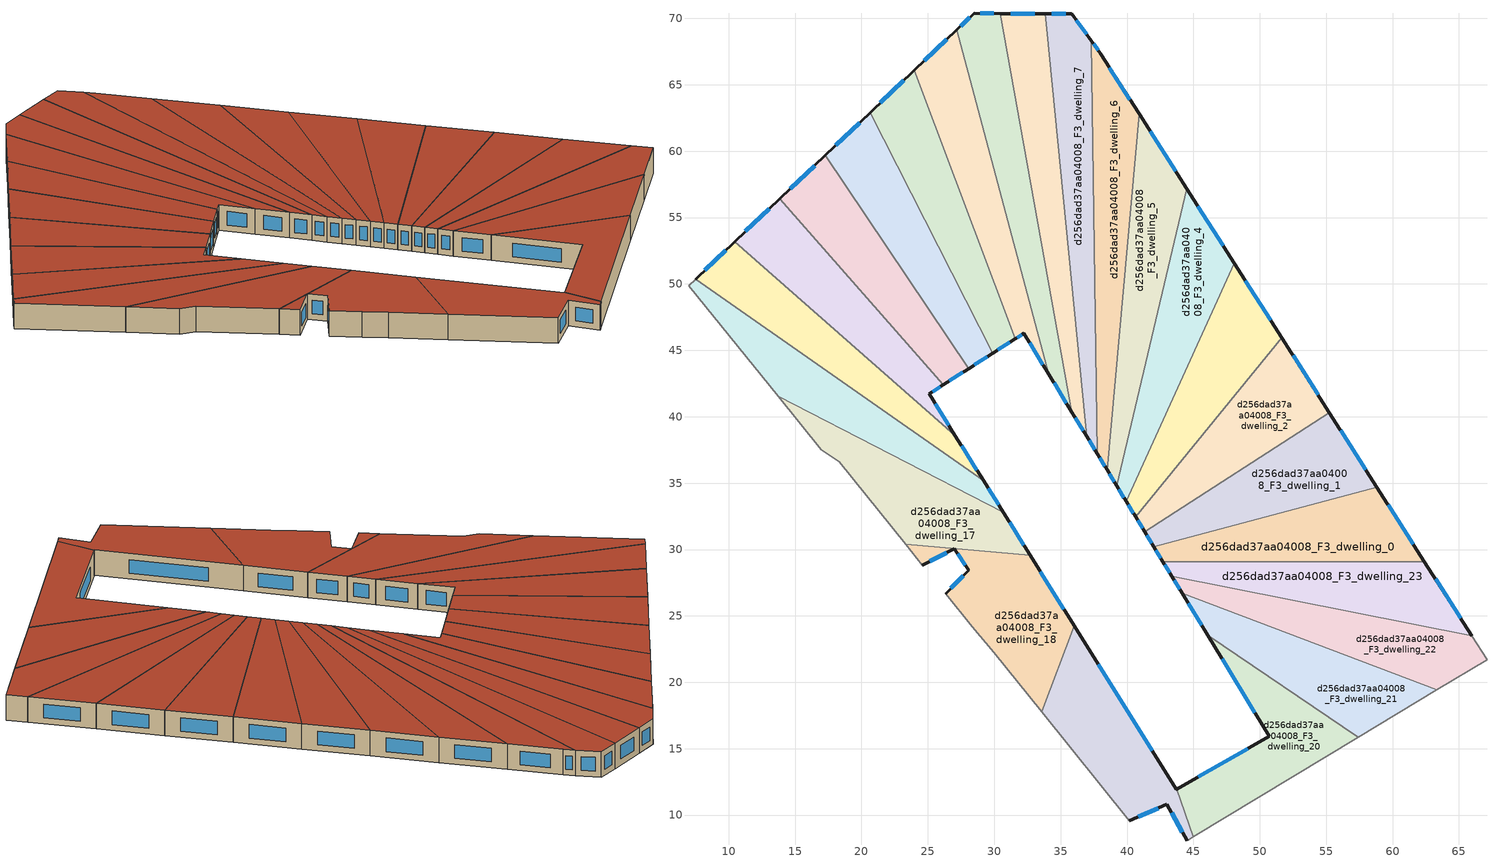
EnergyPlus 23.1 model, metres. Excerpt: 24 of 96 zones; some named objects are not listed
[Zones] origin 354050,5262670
d256dad37aa04008_F3_dwelling_0
 floor to d256dad37aa04008_F2_dwelling_0 (EU_floor_Construction): 58.82,34.71 62.4,29.1 42.7,29.1 42.02,30.21 z9
 wall outside (EU_wall_Construction): 42.02,30.21 42.7,29.1 / 62.4,29.1 58.82,34.71 z9:12
 wall to d256dad37aa04008_F3_dwelling_1 (EU_wall_Construction): 58.82,34.71 42.02,30.21 z9:12
 wall to d256dad37aa04008_F3_dwelling_23 (EU_wall_Construction): 42.7,29.1 62.4,29.1 z9:12
 window (EU_Window_Construction): 42.18,29.95 42.54,29.36 / 61.56,30.42 59.66,33.39 z9.7:11.3
 roof outside (EU_roof_Construction): 62.4,29.1 58.82,34.71 42.02,30.21 42.7,29.1 z12
d256dad37aa04008_F3_dwelling_1
 floor to d256dad37aa04008_F2_dwelling_1 (EU_floor_Construction): 55.24,40.32 58.82,34.71 42.02,30.21 41.33,31.34 z9
 wall outside (EU_wall_Construction): 41.34,31.34 42.02,30.21 / 58.82,34.71 55.24,40.32 z9:12
 wall to d256dad37aa04008_F3_dwelling_2 (EU_wall_Construction): 55.24,40.32 41.33,31.34 z9:12
 window (EU_Window_Construction): 41.5,31.07 41.86,30.47 / 57.98,36.03 56.08,39 z9.7:11.3
 roof outside (EU_roof_Construction): 58.82,34.71 55.24,40.32 41.34,31.34 42.02,30.21 z12
d256dad37aa04008_F3_dwelling_10
 floor to d256dad37aa04008_F2_dwelling_10 (EU_floor_Construction): 27.18,69.14 34.1,43.21 32.23,46.29 31.57,45.86 23.98,66.08 z9
 wall outside (EU_wall_Construction): 31.57,45.86 32.23,46.29 34.1,43.21 / 27.18,69.14 23.98,66.08 z9:12
 wall to d256dad37aa04008_F3_dwelling_11 (EU_wall_Construction): 23.98,66.08 31.57,45.86 z9:12
 wall to d256dad37aa04008_F3_dwelling_9 (EU_wall_Construction): 34.1,43.21 27.18,69.14 z9:12
 window (EU_Window_Construction): 32.67,45.56 33.66,43.94 / 31.73,45.96 32.08,46.19 / 26.43,68.42 24.73,66.8 z9.7:11.3
 roof outside (EU_roof_Construction): 34.1,43.21 27.18,69.14 23.98,66.08 31.57,45.86 32.23,46.29 z12
d256dad37aa04008_F3_dwelling_11
 floor to d256dad37aa04008_F2_dwelling_11 (EU_floor_Construction): 23.98,66.08 31.57,45.86 29.88,44.78 20.65,62.91 z9
 wall outside (EU_wall_Construction): 29.88,44.78 31.57,45.86 / 23.98,66.08 20.65,62.91 z9:12
 wall to d256dad37aa04008_F3_dwelling_12 (EU_wall_Construction): 20.65,62.91 29.88,44.78 z9:12
 window (EU_Window_Construction): 30.28,45.04 31.18,45.61 / 23.2,65.34 21.43,63.65 z9.7:11.3
 roof outside (EU_roof_Construction): 31.57,45.86 23.98,66.08 20.65,62.91 29.88,44.78 z12
d256dad37aa04008_F3_dwelling_12
 floor to d256dad37aa04008_F2_dwelling_12 (EU_floor_Construction): 20.65,62.91 29.88,44.78 28.08,43.63 17.27,59.68 z9
 wall outside (EU_wall_Construction): 28.08,43.63 29.88,44.78 / 20.65,62.91 17.27,59.68 z9:12
 wall to d256dad37aa04008_F3_dwelling_13 (EU_wall_Construction): 17.27,59.68 28.08,43.63 z9:12
 window (EU_Window_Construction): 28.5,43.9 29.46,44.51 / 19.85,62.15 18.06,60.44 z9.7:11.3
 roof outside (EU_roof_Construction): 29.88,44.78 20.65,62.91 17.27,59.68 28.08,43.63 z12
d256dad37aa04008_F3_dwelling_13
 floor to d256dad37aa04008_F2_dwelling_13 (EU_floor_Construction): 17.27,59.68 28.08,43.63 26.17,42.41 13.84,56.42 z9
 wall outside (EU_wall_Construction): 26.17,42.41 28.08,43.63 / 17.27,59.68 13.84,56.42 z9:12
 wall to d256dad37aa04008_F3_dwelling_14 (EU_wall_Construction): 13.84,56.42 26.17,42.41 z9:12
 window (EU_Window_Construction): 26.62,42.69 27.63,43.34 / 16.47,58.92 14.65,57.19 z9.7:11.3
 roof outside (EU_roof_Construction): 28.08,43.63 17.27,59.68 13.84,56.42 26.17,42.41 z12
d256dad37aa04008_F3_dwelling_14
 floor to d256dad37aa04008_F2_dwelling_14 (EU_floor_Construction): 13.84,56.42 26.17,42.41 25.1,41.73 27.04,38.62 10.47,53.2 z9
 wall outside (EU_wall_Construction): 27.04,38.62 25.1,41.73 26.17,42.41 / 13.84,56.42 10.47,53.2 z9:12
 wall to d256dad37aa04008_F3_dwelling_15 (EU_wall_Construction): 10.47,53.2 27.04,38.62 z9:12
 window (EU_Window_Construction): 25.35,41.89 25.92,42.25 / 26.59,39.35 25.56,41 / 13.05,55.66 11.26,53.95 z9.7:11.3
 roof outside (EU_roof_Construction): 27.04,38.62 25.1,41.73 26.17,42.41 13.84,56.42 10.47,53.2 z12
d256dad37aa04008_F3_dwelling_15
 floor to d256dad37aa04008_F2_dwelling_15 (EU_floor_Construction): 27.04,38.62 29.2,35.17 7.5,50.37 10.47,53.2 z9
 wall outside (EU_wall_Construction): 29.2,35.17 27.04,38.62 / 10.47,53.2 7.5,50.37 z9:12
 wall to d256dad37aa04008_F3_dwelling_16 (EU_wall_Construction): 7.5,50.37 29.2,35.17 z9:12
 window (EU_Window_Construction): 28.69,35.98 27.55,37.81 / 9.77,52.53 8.2,51.03 z9.7:11.3
 roof outside (EU_roof_Construction): 29.2,35.17 27.04,38.62 10.47,53.2 7.5,50.37 z12
d256dad37aa04008_F3_dwelling_16
 floor to d256dad37aa04008_F2_dwelling_16 (EU_floor_Construction): 29.2,35.17 30.68,32.8 13.72,41.54 6.97,49.86 7.5,50.37 z9
 wall outside (EU_wall_Construction): 30.68,32.8 29.2,35.17 z9:12
 wall adiabatic (EU_wall_Construction): 7.5,50.37 6.97,49.86 13.72,41.54 z9:12
 wall to d256dad37aa04008_F3_dwelling_17 (EU_wall_Construction): 13.72,41.54 30.68,32.8 z9:12
 window (EU_Window_Construction): 30.33,33.36 29.54,34.62 z9.7:11.3
 roof outside (EU_roof_Construction): 30.68,32.8 29.2,35.17 7.5,50.37 6.97,49.86 13.72,41.54 z12
d256dad37aa04008_F3_dwelling_17
 floor to d256dad37aa04008_F2_dwelling_17 (EU_floor_Construction): 30.68,32.8 32.7,29.56 23.32,30.4 18.31,36.62 16.98,37.51 13.72,41.54 z9
 wall outside (EU_wall_Construction): 32.7,29.56 30.68,32.8 z9:12
 wall adiabatic (EU_wall_Construction): 13.72,41.54 16.98,37.51 18.31,36.62 23.32,30.4 z9:12
 wall to d256dad37aa04008_F3_dwelling_18 (EU_wall_Construction): 23.32,30.4 32.7,29.56 z9:12
 window (EU_Window_Construction): 32.23,30.32 31.15,32.04 z9.7:11.3
 roof outside (EU_roof_Construction): 32.7,29.56 30.68,32.8 13.72,41.54 16.98,37.51 18.31,36.62 23.32,30.4 z12
d256dad37aa04008_F3_dwelling_18
 floor to d256dad37aa04008_F2_dwelling_18 (EU_floor_Construction): 32.7,29.56 36.02,24.24 33.57,17.79 29.97,22.27 28.33,24.18 26.33,26.66 28.07,28.43 26.99,30.05 24.58,28.83 23.32,30.4 z9
 wall outside (EU_wall_Construction): 24.59,28.83 26.99,30.05 28.07,28.43 26.33,26.66 / 36.02,24.24 32.7,29.56 z9:12
 wall adiabatic (EU_wall_Construction): 26.33,26.66 28.34,24.18 29.97,22.27 33.57,17.79 / 23.32,30.4 24.59,28.83 z9:12
 wall to d256dad37aa04008_F3_dwelling_19 (EU_wall_Construction): 33.57,17.79 36.02,24.24 z9:12
 window (EU_Window_Construction): 27.66,28.01 26.74,27.08 / 27.24,29.67 27.82,28.81 / 25.15,29.12 26.42,29.76 / 35.24,25.49 33.48,28.31 z9.7:11.3
 roof outside (EU_roof_Construction): 33.57,17.79 36.02,24.24 32.7,29.56 23.32,30.4 24.59,28.83 26.99,30.05 28.07,28.43 26.33,26.66 28.34,24.18 29.97,22.27 z12
d256dad37aa04008_F3_dwelling_19
 floor to d256dad37aa04008_F2_dwelling_19 (EU_floor_Construction): 36.02,24.24 43.71,11.94 43.74,11.96 44.97,8.35 44.53,8.08 43,10.82 40.18,9.59 33.57,17.79 z9
 wall outside (EU_wall_Construction): 40.18,9.59 43,10.82 44.53,8.08 / 43.74,11.96 43.71,11.94 36.02,24.24 z9:12
 wall adiabatic (EU_wall_Construction): 33.57,17.79 40.18,9.59 / 44.53,8.08 44.97,8.35 z9:12
 wall to d256dad37aa04008_F3_dwelling_20 (EU_wall_Construction): 44.97,8.35 43.74,11.96 z9:12
 window (EU_Window_Construction): 40.84,9.88 42.34,10.53 / 41.91,14.83 37.83,21.35 / 43.36,10.18 44.17,8.73 z9.7:11.3
 roof outside (EU_roof_Construction): 44.97,8.35 43.74,11.96 43.71,11.94 36.02,24.24 33.57,17.79 40.18,9.59 43,10.82 44.53,8.08 z12
d256dad37aa04008_F3_dwelling_2
 floor to d256dad37aa04008_F2_dwelling_2 (EU_floor_Construction): 51.66,45.94 55.24,40.32 41.33,31.34 40.64,32.48 z9
 wall outside (EU_wall_Construction): 40.64,32.48 41.34,31.34 / 55.24,40.32 51.66,45.94 z9:12
 wall to d256dad37aa04008_F3_dwelling_3 (EU_wall_Construction): 51.66,45.94 40.64,32.48 z9:12
 window (EU_Window_Construction): 40.8,32.21 41.17,31.6 / 54.4,41.64 52.5,44.62 z9.7:11.3
 roof outside (EU_roof_Construction): 55.24,40.32 51.66,45.94 40.64,32.48 41.34,31.34 z12
d256dad37aa04008_F3_dwelling_20
 floor to d256dad37aa04008_F2_dwelling_20 (EU_floor_Construction): 57.43,15.87 44.97,8.35 43.74,11.96 50.71,15.93 46.08,23.55 z9
 wall outside (EU_wall_Construction): 46.08,23.55 50.71,15.93 43.74,11.96 z9:12
 wall adiabatic (EU_wall_Construction): 44.97,8.35 57.43,15.87 z9:12
 wall to d256dad37aa04008_F3_dwelling_21 (EU_wall_Construction): 57.43,15.87 46.08,23.55 z9:12
 window (EU_Window_Construction): 49.08,15 45.38,12.89 / 47.16,21.76 49.62,17.72 z9.7:11.3
 roof outside (EU_roof_Construction): 57.43,15.87 46.08,23.55 50.71,15.93 43.74,11.96 44.97,8.35 z12
d256dad37aa04008_F3_dwelling_21
 floor to d256dad37aa04008_F2_dwelling_21 (EU_floor_Construction): 63.33,19.42 57.43,15.87 46.08,23.55 44.15,26.71 z9
 wall outside (EU_wall_Construction): 44.15,26.71 46.08,23.55 z9:12
 wall adiabatic (EU_wall_Construction): 57.43,15.87 63.33,19.42 z9:12
 wall to d256dad37aa04008_F3_dwelling_22 (EU_wall_Construction): 63.33,19.42 44.15,26.71 z9:12
 window (EU_Window_Construction): 44.6,25.97 45.62,24.29 z9.7:11.3
 roof outside (EU_roof_Construction): 63.33,19.42 44.15,26.71 46.08,23.55 57.43,15.87 z12
d256dad37aa04008_F3_dwelling_22
 floor to d256dad37aa04008_F2_dwelling_22 (EU_floor_Construction): 65.97,23.49 67.11,21.71 63.33,19.42 44.15,26.71 43.36,28 z9
 wall outside (EU_wall_Construction): 43.36,28 44.15,26.71 z9:12
 wall adiabatic (EU_wall_Construction): 63.33,19.42 67.11,21.71 65.97,23.49 z9:12
 wall to d256dad37aa04008_F3_dwelling_23 (EU_wall_Construction): 65.97,23.49 43.36,28 z9:12
 window (EU_Window_Construction): 43.55,27.7 43.97,27.01 z9.7:11.3
 roof outside (EU_roof_Construction): 67.11,21.71 65.97,23.49 43.36,28 44.15,26.71 63.33,19.42 z12
d256dad37aa04008_F3_dwelling_23
 floor to d256dad37aa04008_F2_dwelling_23 (EU_floor_Construction): 62.4,29.1 65.97,23.49 43.36,28 42.7,29.1 z9
 wall outside (EU_wall_Construction): 42.7,29.1 43.36,28 / 65.97,23.49 62.4,29.1 z9:12
 window (EU_Window_Construction): 42.85,28.84 43.21,28.26 / 65.13,24.81 63.24,27.78 z9.7:11.3
 roof outside (EU_roof_Construction): 65.97,23.49 62.4,29.1 42.7,29.1 43.36,28 z12
d256dad37aa04008_F3_dwelling_3
 floor to d256dad37aa04008_F2_dwelling_3 (EU_floor_Construction): 48.08,51.56 51.66,45.94 40.64,32.48 39.93,33.64 z9
 wall outside (EU_wall_Construction): 39.93,33.64 40.64,32.48 / 51.66,45.94 48.08,51.56 z9:12
 wall to d256dad37aa04008_F3_dwelling_4 (EU_wall_Construction): 48.08,51.56 39.93,33.64 z9:12
 window (EU_Window_Construction): 40.1,33.36 40.47,32.75 / 50.82,47.26 48.92,50.24 z9.7:11.3
 roof outside (EU_roof_Construction): 40.64,32.48 51.66,45.94 48.08,51.56 39.93,33.64 z12
d256dad37aa04008_F3_dwelling_4
 floor to d256dad37aa04008_F2_dwelling_4 (EU_floor_Construction): 44.49,57.18 48.08,51.56 39.93,33.64 39.22,34.81 z9
 wall outside (EU_wall_Construction): 39.22,34.81 39.93,33.64 / 48.08,51.56 44.49,57.18 z9:12
 wall to d256dad37aa04008_F3_dwelling_5 (EU_wall_Construction): 44.49,57.18 39.22,34.81 z9:12
 window (EU_Window_Construction): 39.39,34.54 39.77,33.91 / 47.24,52.88 45.33,55.86 z9.7:11.3
 roof outside (EU_roof_Construction): 39.93,33.64 48.08,51.56 44.49,57.18 39.22,34.81 z12
d256dad37aa04008_F3_dwelling_5
 floor to d256dad37aa04008_F2_dwelling_5 (EU_floor_Construction): 40.9,62.81 44.49,57.18 39.22,34.81 38.49,36 z9
 wall outside (EU_wall_Construction): 38.49,36 39.22,34.81 / 44.49,57.18 40.91,62.81 z9:12
 wall to d256dad37aa04008_F3_dwelling_6 (EU_wall_Construction): 40.91,62.81 38.49,36 z9:12
 window (EU_Window_Construction): 38.66,35.72 39.05,35.09 / 43.65,58.5 41.75,61.48 z9.7:11.3
 roof outside (EU_roof_Construction): 39.22,34.81 44.49,57.18 40.91,62.81 38.49,36 z12
d256dad37aa04008_F3_dwelling_6
 floor to d256dad37aa04008_F2_dwelling_6 (EU_floor_Construction): 37.99,67.37 40.9,62.81 38.49,36 37.76,37.21 37.31,68.31 z9
 wall outside (EU_wall_Construction): 37.76,37.21 38.49,36 / 40.91,62.81 37.99,67.37 37.32,68.31 z9:12
 wall to d256dad37aa04008_F3_dwelling_7 (EU_wall_Construction): 37.32,68.31 37.76,37.21 z9:12
 window (EU_Window_Construction): 37.93,36.93 38.32,36.29 / 37.84,67.59 37.47,68.09 / 40.22,63.88 38.68,66.3 z9.7:11.3
 roof outside (EU_roof_Construction): 38.49,36 40.91,62.81 37.99,67.37 37.32,68.31 37.76,37.21 z12
d256dad37aa04008_F3_dwelling_7
 floor to d256dad37aa04008_F2_dwelling_7 (EU_floor_Construction): 35.84,70.36 37.31,68.31 37.76,37.21 36.95,38.53 33.85,70.36 z9
 wall outside (EU_wall_Construction): 36.95,38.53 37.76,37.21 / 37.32,68.31 35.84,70.36 33.85,70.36 z9:12
 wall to d256dad37aa04008_F3_dwelling_8 (EU_wall_Construction): 33.85,70.36 36.95,38.53 z9:12
 window (EU_Window_Construction): 37.14,38.22 37.57,37.52 / 35.37,70.36 34.32,70.36 / 36.97,68.79 36.19,69.88 z9.7:11.3
 roof outside (EU_roof_Construction): 37.76,37.21 37.32,68.31 35.84,70.36 33.85,70.36 36.95,38.53 z12
d256dad37aa04008_F3_dwelling_8
 floor to d256dad37aa04008_F2_dwelling_8 (EU_floor_Construction): 33.85,70.36 36.95,38.53 35.84,40.35 30.44,70.37 z9
 wall outside (EU_wall_Construction): 35.84,40.35 36.95,38.53 / 33.85,70.36 30.44,70.37 z9:12
 wall to d256dad37aa04008_F3_dwelling_9 (EU_wall_Construction): 30.44,70.37 35.84,40.35 z9:12
 window (EU_Window_Construction): 36.1,39.93 36.69,38.96 / 33.05,70.37 31.24,70.37 z9.7:11.3
 roof outside (EU_roof_Construction): 36.95,38.53 33.85,70.36 30.44,70.37 35.84,40.35 z12
d256dad37aa04008_F3_dwelling_9
 floor to d256dad37aa04008_F2_dwelling_9 (EU_floor_Construction): 30.44,70.37 35.84,40.35 34.1,43.21 27.18,69.14 28.48,70.38 z9
 wall outside (EU_wall_Construction): 34.1,43.21 35.84,40.35 / 30.44,70.37 28.48,70.38 27.18,69.14 z9:12
 window (EU_Window_Construction): 34.51,42.54 35.43,41.03 / 28.17,70.09 27.48,69.43 / 29.98,70.37 28.94,70.37 z9.7:11.3
 roof outside (EU_roof_Construction): 35.84,40.35 30.44,70.37 28.48,70.38 27.18,69.14 34.1,43.21 z12
[Building]
EU S2 Campaign: North Axis=0; Terrain=City; Solar Distribution=FullExterior
[Site:Location]
Budapest.Ferenc.Liszt.Intl.AP: Latitude=47.437; Longitude=19.256; Time Zone=1; Elevation=185
[SizingPeriod:WeatherFileDays]
AnnualSizingPeriod: Begin Month=1; Begin Day of Month=1; End Month=12; End Day of Month=31; Day of Week for Start Day=Monday; Use Weather File Daylight Saving Period=No; Use Weather File Rain and Snow Indicators=No
[MATERIAL]
EU_InternalMass_Material: Roughness=MediumRough; Thickness=0.1; Conductivity=1; Density=1800; Specific Heat=900; Thermal Absorptance=0.9; Solar Absorptance=0.7; Visible Absorptance=0.7
[MATERIAL:NOMASS] Roughness=MediumRough; Thermal Absorptance=0.9; Solar Absorptance=0.7; Visible Absorptance=0.7
Name | Thermal Resistance
EU_wall_NoMass | 0.832559
EU_roof_NoMass | 1.39638
EU_floor_NoMass | 0.872794
[WINDOWMATERIAL:SIMPLEGLAZINGSYSTEM]
EU_Window_SimpleGlazing: UFactor=2.79869; Solar Heat Gain Coefficient=0.75; Visible Transmittance=0.75
[CONSTRUCTION]
EU_wall_Construction: EU_wall_NoMass
EU_roof_Construction: EU_roof_NoMass
EU_floor_Construction: EU_floor_NoMass
EU_Window_Construction: EU_Window_SimpleGlazing
EU_InternalMass_Construction: EU_InternalMass_Material
[ZONE] Type=1; Multiplier=1; Ceiling Height=autocalculate; Floor Area=autocalculate; Part of Total Floor Area=Yes
Name | Volume
d256dad37aa04008_F3_dwelling_0 | 198.352
d256dad37aa04008_F3_dwelling_1 | 198.356
d256dad37aa04008_F3_dwelling_10 | 198.372
d256dad37aa04008_F3_dwelling_11 | 198.342
d256dad37aa04008_F3_dwelling_12 | 198.376
d256dad37aa04008_F3_dwelling_13; d256dad37aa04008_F3_dwelling_15; d256dad37aa04008_F3_dwelling_23 | 198.353
d256dad37aa04008_F3_dwelling_14 | 198.405
d256dad37aa04008_F3_dwelling_16 | 198.335
d256dad37aa04008_F3_dwelling_17; d256dad37aa04008_F3_dwelling_3 | 198.366
d256dad37aa04008_F3_dwelling_18 | 198.364
d256dad37aa04008_F3_dwelling_19 | 198.357
d256dad37aa04008_F3_dwelling_2; d256dad37aa04008_F3_dwelling_5 | 198.369
d256dad37aa04008_F3_dwelling_20 | 198.37
d256dad37aa04008_F3_dwelling_21 | 198.354
d256dad37aa04008_F3_dwelling_22 | 198.404
d256dad37aa04008_F3_dwelling_4 | 198.349
d256dad37aa04008_F3_dwelling_6 | 198.378
d256dad37aa04008_F3_dwelling_7 | 198.339
d256dad37aa04008_F3_dwelling_8 | 198.419
d256dad37aa04008_F3_dwelling_9 | 198.334
[INTERNALMASS] Construction=EU_InternalMass_Construction
Name | Zone or ZoneList | Surface Area
d256dad37aa04008_F3_dwelling_0_EU_InternalMass | d256dad37aa04008_F3_dwelling_0 | 66.1172
d256dad37aa04008_F3_dwelling_1_EU_InternalMass | d256dad37aa04008_F3_dwelling_1 | 66.1186
d256dad37aa04008_F3_dwelling_2_EU_InternalMass | d256dad37aa04008_F3_dwelling_2 | 66.1231
d256dad37aa04008_F3_dwelling_3_EU_InternalMass | d256dad37aa04008_F3_dwelling_3 | 66.122
d256dad37aa04008_F3_dwelling_4_EU_InternalMass | d256dad37aa04008_F3_dwelling_4 | 66.1163
d256dad37aa04008_F3_dwelling_5_EU_InternalMass | d256dad37aa04008_F3_dwelling_5 | 66.123
d256dad37aa04008_F3_dwelling_6_EU_InternalMass | d256dad37aa04008_F3_dwelling_6 | 66.1259
d256dad37aa04008_F3_dwelling_7_EU_InternalMass | d256dad37aa04008_F3_dwelling_7 | 66.1132
d256dad37aa04008_F3_dwelling_8_EU_InternalMass | d256dad37aa04008_F3_dwelling_8 | 66.1396
d256dad37aa04008_F3_dwelling_9_EU_InternalMass | d256dad37aa04008_F3_dwelling_9 | 66.1112
d256dad37aa04008_F3_dwelling_10_EU_InternalMass | d256dad37aa04008_F3_dwelling_10 | 66.1244
d256dad37aa04008_F3_dwelling_11_EU_InternalMass | d256dad37aa04008_F3_dwelling_11 | 66.1141
d256dad37aa04008_F3_dwelling_12_EU_InternalMass | d256dad37aa04008_F3_dwelling_12 | 66.1254
d256dad37aa04008_F3_dwelling_13_EU_InternalMass | d256dad37aa04008_F3_dwelling_13 | 66.1176
d256dad37aa04008_F3_dwelling_14_EU_InternalMass | d256dad37aa04008_F3_dwelling_14 | 66.1348
d256dad37aa04008_F3_dwelling_15_EU_InternalMass | d256dad37aa04008_F3_dwelling_15 | 66.1178
d256dad37aa04008_F3_dwelling_16_EU_InternalMass | d256dad37aa04008_F3_dwelling_16 | 66.1119
d256dad37aa04008_F3_dwelling_17_EU_InternalMass | d256dad37aa04008_F3_dwelling_17 | 66.1222
d256dad37aa04008_F3_dwelling_18_EU_InternalMass | d256dad37aa04008_F3_dwelling_18 | 66.1216
d256dad37aa04008_F3_dwelling_19_EU_InternalMass | d256dad37aa04008_F3_dwelling_19 | 66.1191
d256dad37aa04008_F3_dwelling_20_EU_InternalMass | d256dad37aa04008_F3_dwelling_20 | 66.1233
d256dad37aa04008_F3_dwelling_21_EU_InternalMass | d256dad37aa04008_F3_dwelling_21 | 66.1181
d256dad37aa04008_F3_dwelling_22_EU_InternalMass | d256dad37aa04008_F3_dwelling_22 | 66.1344
d256dad37aa04008_F3_dwelling_23_EU_InternalMass | d256dad37aa04008_F3_dwelling_23 | 66.1176
[OTHEREQUIPMENT] Fuel Type=Electricity; Design Level Calculation Method=Watts/Area; Power per Zone Floor Area=1; Fraction Latent=0; Fraction Radiant=0; Fraction Lost=0; Carbon Dioxide Generation Rate=0; EndUse Subcategory=EU_Step8_InternalGains
Name | Zone or ZoneList or Space or SpaceList | Schedule
EU_Step8_InternalGain_d256dad37aa04008_F3_dwelling_0_f000 | d256dad37aa04008_F3_dwelling_0 | EU_Step8_GainSchedule_d256dad37aa04008_F3_dwelling_0_f000
EU_Step8_InternalGain_d256dad37aa04008_F3_dwelling_1_f000 | d256dad37aa04008_F3_dwelling_1 | EU_Step8_GainSchedule_d256dad37aa04008_F3_dwelling_1_f000
EU_Step8_InternalGain_d256dad37aa04008_F3_dwelling_2_f000 | d256dad37aa04008_F3_dwelling_2 | EU_Step8_GainSchedule_d256dad37aa04008_F3_dwelling_2_f000
EU_Step8_InternalGain_d256dad37aa04008_F3_dwelling_3_f000 | d256dad37aa04008_F3_dwelling_3 | EU_Step8_GainSchedule_d256dad37aa04008_F3_dwelling_3_f000
EU_Step8_InternalGain_d256dad37aa04008_F3_dwelling_4_f000 | d256dad37aa04008_F3_dwelling_4 | EU_Step8_GainSchedule_d256dad37aa04008_F3_dwelling_4_f000
EU_Step8_InternalGain_d256dad37aa04008_F3_dwelling_5_f000 | d256dad37aa04008_F3_dwelling_5 | EU_Step8_GainSchedule_d256dad37aa04008_F3_dwelling_5_f000
EU_Step8_InternalGain_d256dad37aa04008_F3_dwelling_6_f000 | d256dad37aa04008_F3_dwelling_6 | EU_Step8_GainSchedule_d256dad37aa04008_F3_dwelling_6_f000
EU_Step8_InternalGain_d256dad37aa04008_F3_dwelling_7_f000 | d256dad37aa04008_F3_dwelling_7 | EU_Step8_GainSchedule_d256dad37aa04008_F3_dwelling_7_f000
EU_Step8_InternalGain_d256dad37aa04008_F3_dwelling_8_f000 | d256dad37aa04008_F3_dwelling_8 | EU_Step8_GainSchedule_d256dad37aa04008_F3_dwelling_8_f000
EU_Step8_InternalGain_d256dad37aa04008_F3_dwelling_9_f000 | d256dad37aa04008_F3_dwelling_9 | EU_Step8_GainSchedule_d256dad37aa04008_F3_dwelling_9_f000
EU_Step8_InternalGain_d256dad37aa04008_F3_dwelling_10_f000 | d256dad37aa04008_F3_dwelling_10 | EU_Step8_GainSchedule_d256dad37aa04008_F3_dwelling_10_f000
EU_Step8_InternalGain_d256dad37aa04008_F3_dwelling_11_f000 | d256dad37aa04008_F3_dwelling_11 | EU_Step8_GainSchedule_d256dad37aa04008_F3_dwelling_11_f000
EU_Step8_InternalGain_d256dad37aa04008_F3_dwelling_12_f000 | d256dad37aa04008_F3_dwelling_12 | EU_Step8_GainSchedule_d256dad37aa04008_F3_dwelling_12_f000
EU_Step8_InternalGain_d256dad37aa04008_F3_dwelling_13_f000 | d256dad37aa04008_F3_dwelling_13 | EU_Step8_GainSchedule_d256dad37aa04008_F3_dwelling_13_f000
EU_Step8_InternalGain_d256dad37aa04008_F3_dwelling_14_f000 | d256dad37aa04008_F3_dwelling_14 | EU_Step8_GainSchedule_d256dad37aa04008_F3_dwelling_14_f000
EU_Step8_InternalGain_d256dad37aa04008_F3_dwelling_15_f000 | d256dad37aa04008_F3_dwelling_15 | EU_Step8_GainSchedule_d256dad37aa04008_F3_dwelling_15_f000
EU_Step8_InternalGain_d256dad37aa04008_F3_dwelling_16_f000 | d256dad37aa04008_F3_dwelling_16 | EU_Step8_GainSchedule_d256dad37aa04008_F3_dwelling_16_f000
EU_Step8_InternalGain_d256dad37aa04008_F3_dwelling_17_f000 | d256dad37aa04008_F3_dwelling_17 | EU_Step8_GainSchedule_d256dad37aa04008_F3_dwelling_17_f000
EU_Step8_InternalGain_d256dad37aa04008_F3_dwelling_18_f000 | d256dad37aa04008_F3_dwelling_18 | EU_Step8_GainSchedule_d256dad37aa04008_F3_dwelling_18_f000
EU_Step8_InternalGain_d256dad37aa04008_F3_dwelling_19_f000 | d256dad37aa04008_F3_dwelling_19 | EU_Step8_GainSchedule_d256dad37aa04008_F3_dwelling_19_f000
EU_Step8_InternalGain_d256dad37aa04008_F3_dwelling_20_f000 | d256dad37aa04008_F3_dwelling_20 | EU_Step8_GainSchedule_d256dad37aa04008_F3_dwelling_20_f000
EU_Step8_InternalGain_d256dad37aa04008_F3_dwelling_21_f000 | d256dad37aa04008_F3_dwelling_21 | EU_Step8_GainSchedule_d256dad37aa04008_F3_dwelling_21_f000
EU_Step8_InternalGain_d256dad37aa04008_F3_dwelling_22_f000 | d256dad37aa04008_F3_dwelling_22 | EU_Step8_GainSchedule_d256dad37aa04008_F3_dwelling_22_f000
EU_Step8_InternalGain_d256dad37aa04008_F3_dwelling_23_f000 | d256dad37aa04008_F3_dwelling_23 | EU_Step8_GainSchedule_d256dad37aa04008_F3_dwelling_23_f000
[ZONEVENTILATION:DESIGNFLOWRATE] Schedule=EU_AlwaysOn; Design Flow Rate Calculation Method=AirChanges/Hour; Air Changes per Hour=0.475469; Ventilation Type=Natural; Fan Pressure Rise=0; Fan Total Efficiency=1; Constant Term Coefficient=1; Temperature Term Coefficient=0; Velocity Term Coefficient=0; Velocity Squared Term Coefficient=0; Minimum Indoor Temperature=-100; Maximum Indoor Temperature=100; Delta Temperature=-100; Minimum Outdoor Temperature=-100; Maximum Outdoor Temperature=100; Maximum Wind Speed=40
Name | Zone or ZoneList or Space or SpaceList
EU_ConstantAir_d256dad37aa04008_F3_dwelling_0 | d256dad37aa04008_F3_dwelling_0
EU_ConstantAir_d256dad37aa04008_F3_dwelling_1 | d256dad37aa04008_F3_dwelling_1
EU_ConstantAir_d256dad37aa04008_F3_dwelling_2 | d256dad37aa04008_F3_dwelling_2
EU_ConstantAir_d256dad37aa04008_F3_dwelling_3 | d256dad37aa04008_F3_dwelling_3
EU_ConstantAir_d256dad37aa04008_F3_dwelling_4 | d256dad37aa04008_F3_dwelling_4
EU_ConstantAir_d256dad37aa04008_F3_dwelling_5 | d256dad37aa04008_F3_dwelling_5
EU_ConstantAir_d256dad37aa04008_F3_dwelling_6 | d256dad37aa04008_F3_dwelling_6
EU_ConstantAir_d256dad37aa04008_F3_dwelling_7 | d256dad37aa04008_F3_dwelling_7
EU_ConstantAir_d256dad37aa04008_F3_dwelling_8 | d256dad37aa04008_F3_dwelling_8
EU_ConstantAir_d256dad37aa04008_F3_dwelling_9 | d256dad37aa04008_F3_dwelling_9
EU_ConstantAir_d256dad37aa04008_F3_dwelling_10 | d256dad37aa04008_F3_dwelling_10
EU_ConstantAir_d256dad37aa04008_F3_dwelling_11 | d256dad37aa04008_F3_dwelling_11
EU_ConstantAir_d256dad37aa04008_F3_dwelling_12 | d256dad37aa04008_F3_dwelling_12
EU_ConstantAir_d256dad37aa04008_F3_dwelling_13 | d256dad37aa04008_F3_dwelling_13
EU_ConstantAir_d256dad37aa04008_F3_dwelling_14 | d256dad37aa04008_F3_dwelling_14
EU_ConstantAir_d256dad37aa04008_F3_dwelling_15 | d256dad37aa04008_F3_dwelling_15
EU_ConstantAir_d256dad37aa04008_F3_dwelling_16 | d256dad37aa04008_F3_dwelling_16
EU_ConstantAir_d256dad37aa04008_F3_dwelling_17 | d256dad37aa04008_F3_dwelling_17
EU_ConstantAir_d256dad37aa04008_F3_dwelling_18 | d256dad37aa04008_F3_dwelling_18
EU_ConstantAir_d256dad37aa04008_F3_dwelling_19 | d256dad37aa04008_F3_dwelling_19
EU_ConstantAir_d256dad37aa04008_F3_dwelling_20 | d256dad37aa04008_F3_dwelling_20
EU_ConstantAir_d256dad37aa04008_F3_dwelling_21 | d256dad37aa04008_F3_dwelling_21
EU_ConstantAir_d256dad37aa04008_F3_dwelling_22 | d256dad37aa04008_F3_dwelling_22
EU_ConstantAir_d256dad37aa04008_F3_dwelling_23 | d256dad37aa04008_F3_dwelling_23
[HVACTEMPLATE:ZONE:IDEALLOADSAIRSYSTEM] System Availability Schedule=EU_AlwaysOn; Maximum Heating Supply Air Temperature=50; Minimum Cooling Supply Air Temperature=13; Maximum Heating Supply Air Humidity Ratio=0.0156; Minimum Cooling Supply Air Humidity Ratio=0.0077; Heating Limit=NoLimit; Cooling Limit=NoLimit; Heating Availability Schedule=EU_AlwaysOn; Cooling Availability Schedule=EU_CoolingOff; Dehumidification Control Type=ConstantSensibleHeatRatio; Cooling Sensible Heat Ratio=0.7; Dehumidification Setpoint=60; Humidification Control Type=None; Humidification Setpoint=30; Outdoor Air Method=None; Outdoor Air Flow Rate per Person=0.00944; Outdoor Air Flow Rate per Zone Floor Area=0; Outdoor Air Flow Rate per Zone=0; Demand Controlled Ventilation Type=None; Outdoor Air Economizer Type=NoEconomizer; Heat Recovery Type=None; Sensible Heat Recovery Effectiveness=0.7; Latent Heat Recovery Effectiveness=0.65
Name | Template Thermostat
d256dad37aa04008_F3_dwelling_0 | EU_HeatOnly_d256dad37aa04008_F3_dwelling_0
d256dad37aa04008_F3_dwelling_1 | EU_HeatOnly_d256dad37aa04008_F3_dwelling_1
d256dad37aa04008_F3_dwelling_2 | EU_HeatOnly_d256dad37aa04008_F3_dwelling_2
d256dad37aa04008_F3_dwelling_3 | EU_HeatOnly_d256dad37aa04008_F3_dwelling_3
d256dad37aa04008_F3_dwelling_4 | EU_HeatOnly_d256dad37aa04008_F3_dwelling_4
d256dad37aa04008_F3_dwelling_5 | EU_HeatOnly_d256dad37aa04008_F3_dwelling_5
d256dad37aa04008_F3_dwelling_6 | EU_HeatOnly_d256dad37aa04008_F3_dwelling_6
d256dad37aa04008_F3_dwelling_7 | EU_HeatOnly_d256dad37aa04008_F3_dwelling_7
d256dad37aa04008_F3_dwelling_8 | EU_HeatOnly_d256dad37aa04008_F3_dwelling_8
d256dad37aa04008_F3_dwelling_9 | EU_HeatOnly_d256dad37aa04008_F3_dwelling_9
d256dad37aa04008_F3_dwelling_10 | EU_HeatOnly_d256dad37aa04008_F3_dwelling_10
d256dad37aa04008_F3_dwelling_11 | EU_HeatOnly_d256dad37aa04008_F3_dwelling_11
d256dad37aa04008_F3_dwelling_12 | EU_HeatOnly_d256dad37aa04008_F3_dwelling_12
d256dad37aa04008_F3_dwelling_13 | EU_HeatOnly_d256dad37aa04008_F3_dwelling_13
d256dad37aa04008_F3_dwelling_14 | EU_HeatOnly_d256dad37aa04008_F3_dwelling_14
d256dad37aa04008_F3_dwelling_15 | EU_HeatOnly_d256dad37aa04008_F3_dwelling_15
d256dad37aa04008_F3_dwelling_16 | EU_HeatOnly_d256dad37aa04008_F3_dwelling_16
d256dad37aa04008_F3_dwelling_17 | EU_HeatOnly_d256dad37aa04008_F3_dwelling_17
d256dad37aa04008_F3_dwelling_18 | EU_HeatOnly_d256dad37aa04008_F3_dwelling_18
d256dad37aa04008_F3_dwelling_19 | EU_HeatOnly_d256dad37aa04008_F3_dwelling_19
d256dad37aa04008_F3_dwelling_20 | EU_HeatOnly_d256dad37aa04008_F3_dwelling_20
d256dad37aa04008_F3_dwelling_21 | EU_HeatOnly_d256dad37aa04008_F3_dwelling_21
d256dad37aa04008_F3_dwelling_22 | EU_HeatOnly_d256dad37aa04008_F3_dwelling_22
d256dad37aa04008_F3_dwelling_23 | EU_HeatOnly_d256dad37aa04008_F3_dwelling_23
[SIZING:ZONE] Zone Cooling Design Supply Air Temperature Input Method=SupplyAirTemperature; Zone Cooling Design Supply Air Temperature=13; Zone Heating Design Supply Air Temperature Input Method=SupplyAirTemperature; Zone Heating Design Supply Air Temperature=50; Zone Cooling Design Supply Air Humidity Ratio=0.008; Zone Heating Design Supply Air Humidity Ratio=0.008; Cooling Design Air Flow Method=DesignDay; Cooling Design Air Flow Rate=0; Cooling Minimum Air Flow per Zone Floor Area=0.000762; Cooling Minimum Air Flow=0; Cooling Minimum Air Flow Fraction=0.2; Heating Design Air Flow Method=DesignDay; Heating Design Air Flow Rate=0; Heating Maximum Air Flow per Zone Floor Area=0.002032; Heating Maximum Air Flow=0.141576; Heating Maximum Air Flow Fraction=0.3; Account for Dedicated Outdoor Air System=No; Dedicated Outdoor Air System Control Strategy=NeutralSupplyAir; Dedicated Outdoor Air Low Setpoint Temperature for Design=autosize; Dedicated Outdoor Air High Setpoint Temperature for Design=autosize; Zone Load Sizing Method=Sensible Load Only No Latent Load; Zone Latent Cooling Design Supply Air Humidity Ratio Input Method=HumidityRatioDifference; Zone Cooling Design Supply Air Humidity Ratio Difference=0.005; Zone Latent Heating Design Supply Air Humidity Ratio Input Method=HumidityRatioDifference; Zone Humidification Design Supply Air Humidity Ratio Difference=0.005
d256dad37aa04008_F3_dwelling_0; d256dad37aa04008_F3_dwelling_1; d256dad37aa04008_F3_dwelling_2; d256dad37aa04008_F3_dwelling_3; d256dad37aa04008_F3_dwelling_4; d256dad37aa04008_F3_dwelling_5; d256dad37aa04008_F3_dwelling_6; d256dad37aa04008_F3_dwelling_7; d256dad37aa04008_F3_dwelling_8; d256dad37aa04008_F3_dwelling_9; d256dad37aa04008_F3_dwelling_10; d256dad37aa04008_F3_dwelling_11; d256dad37aa04008_F3_dwelling_12; d256dad37aa04008_F3_dwelling_13; d256dad37aa04008_F3_dwelling_14; d256dad37aa04008_F3_dwelling_15; d256dad37aa04008_F3_dwelling_16; d256dad37aa04008_F3_dwelling_17; d256dad37aa04008_F3_dwelling_18; d256dad37aa04008_F3_dwelling_19; d256dad37aa04008_F3_dwelling_20; d256dad37aa04008_F3_dwelling_21; d256dad37aa04008_F3_dwelling_22; d256dad37aa04008_F3_dwelling_23
[SCHEDULE:CONSTANT]
Name | Hourly Value
EU_AlwaysOn | 1
EU_CoolingOff | 0
[SCHEDULE:FILE] Column Number=1; Rows to Skip at Top=0; Number of Hours of Data=8760; Column Separator=Comma; Interpolate to Timestep=No; Minutes per Item=60; Adjust Schedule for Daylight Savings=Yes
Name | File
EU_Step8_GainSchedule_d256dad37aa04008_F3_dwelling_0_f000 | ../../schedules/d256dad37aa04008/d256dad37aa04008_F3_dwelling_0_f000_gain.csv
EU_Step8_GainSchedule_d256dad37aa04008_F3_dwelling_1_f000 | ../../schedules/d256dad37aa04008/d256dad37aa04008_F3_dwelling_1_f000_gain.csv
EU_Step8_GainSchedule_d256dad37aa04008_F3_dwelling_2_f000 | ../../schedules/d256dad37aa04008/d256dad37aa04008_F3_dwelling_2_f000_gain.csv
EU_Step8_GainSchedule_d256dad37aa04008_F3_dwelling_3_f000 | ../../schedules/d256dad37aa04008/d256dad37aa04008_F3_dwelling_3_f000_gain.csv
EU_Step8_GainSchedule_d256dad37aa04008_F3_dwelling_4_f000 | ../../schedules/d256dad37aa04008/d256dad37aa04008_F3_dwelling_4_f000_gain.csv
EU_Step8_GainSchedule_d256dad37aa04008_F3_dwelling_5_f000 | ../../schedules/d256dad37aa04008/d256dad37aa04008_F3_dwelling_5_f000_gain.csv
EU_Step8_GainSchedule_d256dad37aa04008_F3_dwelling_6_f000 | ../../schedules/d256dad37aa04008/d256dad37aa04008_F3_dwelling_6_f000_gain.csv
EU_Step8_GainSchedule_d256dad37aa04008_F3_dwelling_7_f000 | ../../schedules/d256dad37aa04008/d256dad37aa04008_F3_dwelling_7_f000_gain.csv
EU_Step8_GainSchedule_d256dad37aa04008_F3_dwelling_8_f000 | ../../schedules/d256dad37aa04008/d256dad37aa04008_F3_dwelling_8_f000_gain.csv
EU_Step8_GainSchedule_d256dad37aa04008_F3_dwelling_9_f000 | ../../schedules/d256dad37aa04008/d256dad37aa04008_F3_dwelling_9_f000_gain.csv
EU_Step8_GainSchedule_d256dad37aa04008_F3_dwelling_10_f000 | ../../schedules/d256dad37aa04008/d256dad37aa04008_F3_dwelling_10_f000_gain.csv
EU_Step8_GainSchedule_d256dad37aa04008_F3_dwelling_11_f000 | ../../schedules/d256dad37aa04008/d256dad37aa04008_F3_dwelling_11_f000_gain.csv
EU_Step8_GainSchedule_d256dad37aa04008_F3_dwelling_12_f000 | ../../schedules/d256dad37aa04008/d256dad37aa04008_F3_dwelling_12_f000_gain.csv
EU_Step8_GainSchedule_d256dad37aa04008_F3_dwelling_13_f000 | ../../schedules/d256dad37aa04008/d256dad37aa04008_F3_dwelling_13_f000_gain.csv
EU_Step8_GainSchedule_d256dad37aa04008_F3_dwelling_14_f000 | ../../schedules/d256dad37aa04008/d256dad37aa04008_F3_dwelling_14_f000_gain.csv
EU_Step8_GainSchedule_d256dad37aa04008_F3_dwelling_15_f000 | ../../schedules/d256dad37aa04008/d256dad37aa04008_F3_dwelling_15_f000_gain.csv
EU_Step8_GainSchedule_d256dad37aa04008_F3_dwelling_16_f000 | ../../schedules/d256dad37aa04008/d256dad37aa04008_F3_dwelling_16_f000_gain.csv
EU_Step8_GainSchedule_d256dad37aa04008_F3_dwelling_17_f000 | ../../schedules/d256dad37aa04008/d256dad37aa04008_F3_dwelling_17_f000_gain.csv
EU_Step8_GainSchedule_d256dad37aa04008_F3_dwelling_18_f000 | ../../schedules/d256dad37aa04008/d256dad37aa04008_F3_dwelling_18_f000_gain.csv
EU_Step8_GainSchedule_d256dad37aa04008_F3_dwelling_19_f000 | ../../schedules/d256dad37aa04008/d256dad37aa04008_F3_dwelling_19_f000_gain.csv
EU_Step8_GainSchedule_d256dad37aa04008_F3_dwelling_20_f000 | ../../schedules/d256dad37aa04008/d256dad37aa04008_F3_dwelling_20_f000_gain.csv
EU_Step8_GainSchedule_d256dad37aa04008_F3_dwelling_21_f000 | ../../schedules/d256dad37aa04008/d256dad37aa04008_F3_dwelling_21_f000_gain.csv
EU_Step8_GainSchedule_d256dad37aa04008_F3_dwelling_22_f000 | ../../schedules/d256dad37aa04008/d256dad37aa04008_F3_dwelling_22_f000_gain.csv
EU_Step8_GainSchedule_d256dad37aa04008_F3_dwelling_23_f000 | ../../schedules/d256dad37aa04008/d256dad37aa04008_F3_dwelling_23_f000_gain.csv
